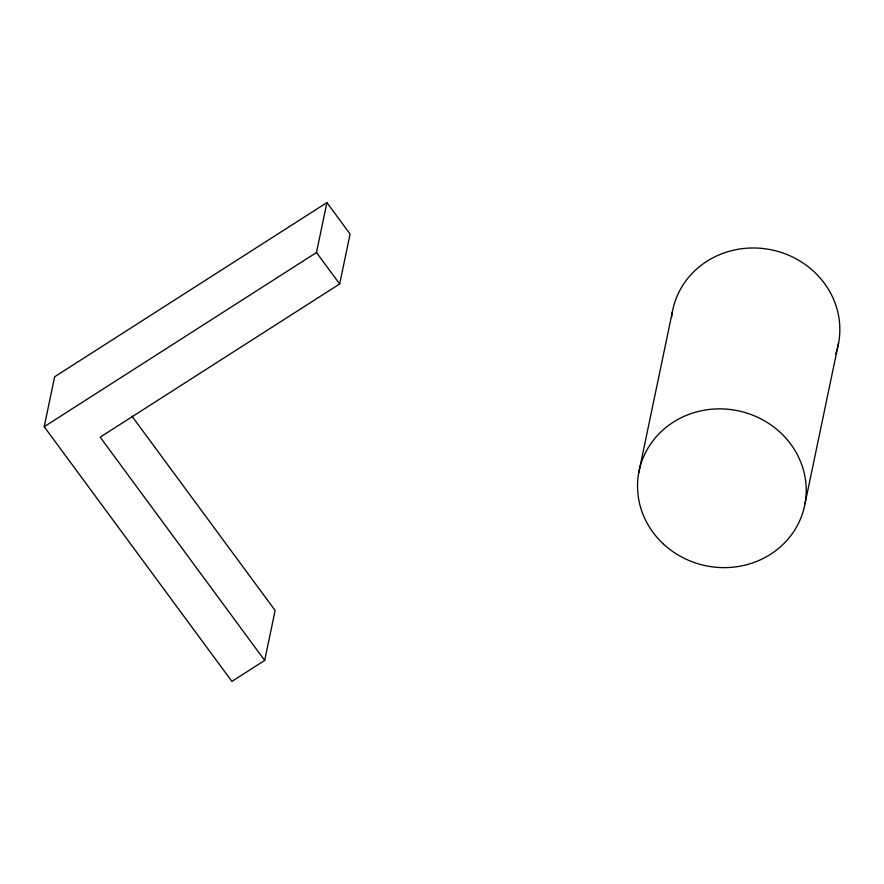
<?xml version="1.0" encoding="UTF-8"?>
<svg xmlns="http://www.w3.org/2000/svg" width="884" height="884" viewBox="0 0 884 884"><rect width="100%" height="100%" fill="white"/><g stroke="black" fill="none" stroke-linecap="round" stroke-linejoin="round"><path stroke-width="1.33" d="M44.2 426.707L54.631 376.783L326.914 202.602L350.086 234.039L339.655 283.963L100.179 437.16L264.692 660.414L231.895 681.398L44.2 426.707L316.483 252.526L326.914 202.602M264.692 660.414L275.123 610.49L131.893 416.11M638.756 472.719L672.37 311.842M805.004 503.781L838.607 342.904M316.483 252.526L339.655 283.963M671.564 317.433A84.566 79.151 11.8 0 1 772.749 250.117A84.566 79.151 11.8 0 1 835.734 353.821M663.442 544.014A84.566 79.151 11.8 0 0 803.766 509.294A84.566 79.151 11.8 0 0 698.426 411.436A84.566 79.151 11.8 0 0 663.442 544.014"/></g></svg>
